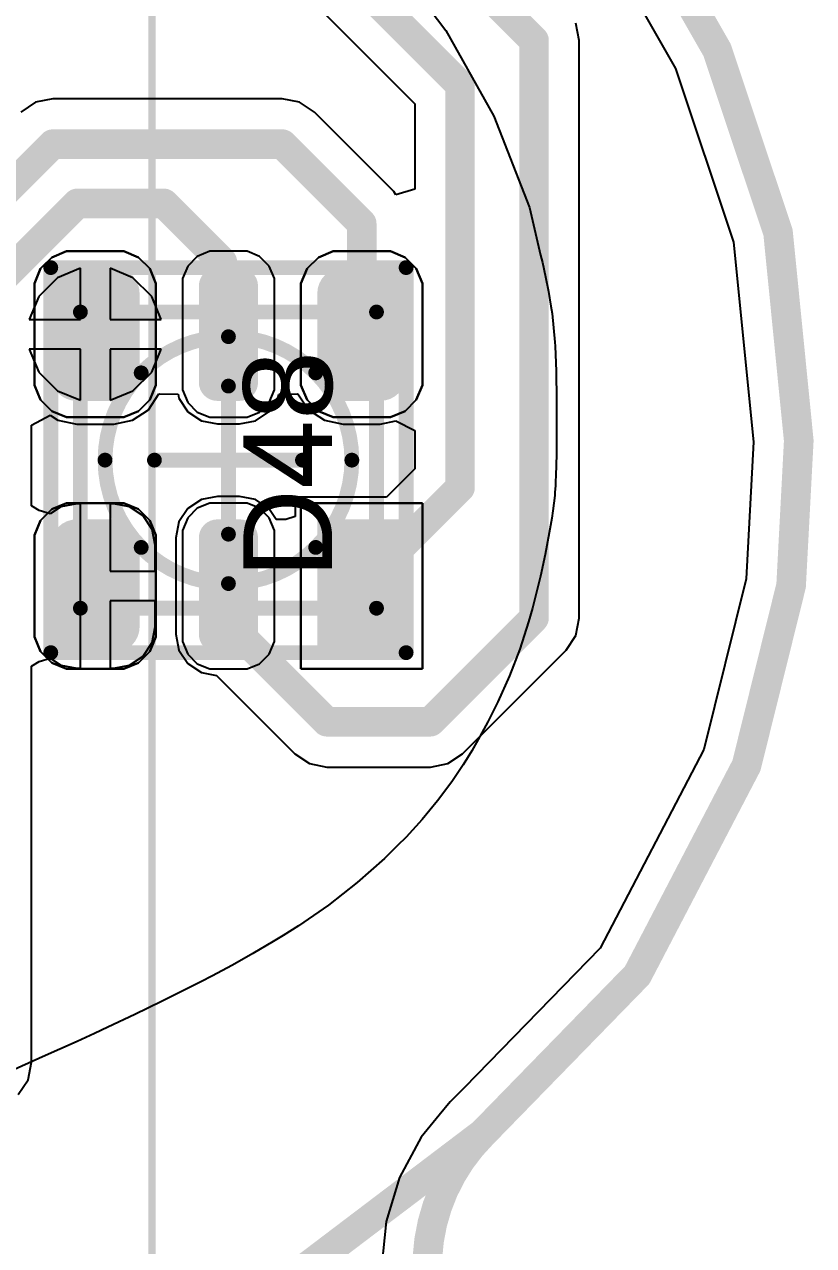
# Model space of a CAD drawing. Header units: inches. Extents: x -30 to 118, y 20 to 51.
# Drawn here: x 112.76 to 118.09, y 31.16 to 39.41 of the extents above; entities that cross this region are included whole.
import ezdxf

# ---------------------------------------------------------------- set-up
doc = ezdxf.new("R2010")
doc.units = ezdxf.units.IN
for name, color, linetype in [('Bottom Courtyard', 56, 'Continuous'), ('Bottom Layer', 5, 'Continuous'), ('Keep-Out Layer', 6, 'Continuous'), ('Mechanical 1', 6, 'Continuous'), ('Top Component Outline', 56, 'Continuous'), ('Top Courtyard', 56, 'Continuous'), ('Top Layer', 1, 'Continuous'), ('Top Overlay', 2, 'Continuous'), ('Top Paste', 8, 'Continuous'), ('Top Solder', 216, 'Continuous'), ('Via Holes', 16, 'Continuous')]:
    doc.layers.add(name, color=color, linetype=linetype)
doc.styles.add('Arial', font='', dxfattribs={"height": 0.2})
doc.styles.get('Arial').set_extended_font_data('Arial')

# ---------------------------------------------------------------- blocks, each defined once
blk = doc.blocks.new('APA_RGB_LED_2020_563')
at = {"layer": 'Top Layer'}
h = blk.add_hatch(color=1, dxfattribs=at)
edge = h.paths.add_edge_path()
edge.add_arc((-1.125, 1.025), 0.125, 90, 180)
edge.add_line((-1.25, 1.025), (-1.25, 0.775))
edge.add_arc((-1.125, 0.775), 0.125, 180, 270)
edge.add_line((-1.125, 0.65), (-0.575, 0.65))
edge.add_arc((-0.575, 0.775), 0.125, 270, 360)
edge.add_line((-0.45, 0.775), (-0.45, 1.025))
edge.add_arc((-0.575, 1.025), 0.125, 0, 90)
edge.add_line((-0.575, 1.15), (-1.125, 1.15))
h = blk.add_hatch(color=1, dxfattribs=at)
edge = h.paths.add_edge_path()
edge.add_arc((0.575, 1.025), 0.125, 90, 180)
edge.add_line((0.45, 1.025), (0.45, 0.775))
edge.add_arc((0.575, 0.775), 0.125, 180, 270)
edge.add_line((0.575, 0.65), (1.125, 0.65))
edge.add_arc((1.125, 0.775), 0.125, 270, 360)
edge.add_line((1.25, 0.775), (1.25, 1.025))
edge.add_arc((1.125, 1.025), 0.125, 0, 90)
edge.add_line((1.125, 1.15), (0.575, 1.15))
h = blk.add_hatch(color=1, dxfattribs=at)
edge = h.paths.add_edge_path()
edge.add_arc((-1.175, 0.075), 0.075, 90, 180)
edge.add_line((-1.25, 0.075), (-1.25, -0.075))
edge.add_arc((-1.175, -0.075), 0.075, 180, 270)
edge.add_line((-1.175, -0.15), (-0.525, -0.15))
edge.add_arc((-0.525, -0.075), 0.075, 270, 360)
edge.add_line((-0.45, -0.075), (-0.45, 0.075))
edge.add_arc((-0.525, 0.075), 0.075, 0, 90)
edge.add_line((-0.525, 0.15), (-1.175, 0.15))
h = blk.add_hatch(color=1, dxfattribs=at)
edge = h.paths.add_edge_path()
edge.add_arc((0.525, 0.075), 0.075, 90, 180)
edge.add_line((0.45, 0.075), (0.45, -0.075))
edge.add_arc((0.525, -0.075), 0.075, 180, 270)
edge.add_line((0.525, -0.15), (1.175, -0.15))
edge.add_arc((1.175, -0.075), 0.075, 270, 360)
edge.add_line((1.25, -0.075), (1.25, 0.075))
edge.add_arc((1.175, 0.075), 0.075, 0, 90)
edge.add_line((1.175, 0.15), (0.525, 0.15))
blk.add_hatch(color=1, dxfattribs=at).paths.add_polyline_path([(-1.25, -0.65), (-0.45, -0.65), (-0.45, -1.15), (-1.25, -1.15)])
h = blk.add_hatch(color=1, dxfattribs=at)
edge = h.paths.add_edge_path()
edge.add_arc((0.575, -0.775), 0.125, 90, 180)
edge.add_line((0.45, -0.775), (0.45, -1.025))
edge.add_arc((0.575, -1.025), 0.125, 180, 270)
edge.add_line((0.575, -1.15), (1.125, -1.15))
edge.add_arc((1.125, -1.025), 0.125, 270, 360)
edge.add_line((1.25, -1.025), (1.25, -0.775))
edge.add_arc((1.125, -0.775), 0.125, 0, 90)
edge.add_line((1.125, -0.65), (0.575, -0.65))
at = {"layer": 'Top Paste'}
h = blk.add_hatch(color=8, dxfattribs=at)
edge = h.paths.add_edge_path()
edge.add_arc((-1.125, 1.025), 0.125, 90, 180)
edge.add_line((-1.25, 1.025), (-1.25, 0.775))
edge.add_arc((-1.125, 0.775), 0.125, 180, 270)
edge.add_line((-1.125, 0.65), (-0.575, 0.65))
edge.add_arc((-0.575, 0.775), 0.125, 270, 360)
edge.add_line((-0.45, 0.775), (-0.45, 1.025))
edge.add_arc((-0.575, 1.025), 0.125, 0, 90)
edge.add_line((-0.575, 1.15), (-1.125, 1.15))
h = blk.add_hatch(color=8, dxfattribs=at)
edge = h.paths.add_edge_path()
edge.add_arc((0.575, 1.025), 0.125, 90, 180)
edge.add_line((0.45, 1.025), (0.45, 0.775))
edge.add_arc((0.575, 0.775), 0.125, 180, 270)
edge.add_line((0.575, 0.65), (1.125, 0.65))
edge.add_arc((1.125, 0.775), 0.125, 270, 360)
edge.add_line((1.25, 0.775), (1.25, 1.025))
edge.add_arc((1.125, 1.025), 0.125, 0, 90)
edge.add_line((1.125, 1.15), (0.575, 1.15))
h = blk.add_hatch(color=8, dxfattribs=at)
edge = h.paths.add_edge_path()
edge.add_arc((-1.175, 0.075), 0.075, 90, 180)
edge.add_line((-1.25, 0.075), (-1.25, -0.075))
edge.add_arc((-1.175, -0.075), 0.075, 180, 270)
edge.add_line((-1.175, -0.15), (-0.525, -0.15))
edge.add_arc((-0.525, -0.075), 0.075, 270, 360)
edge.add_line((-0.45, -0.075), (-0.45, 0.075))
edge.add_arc((-0.525, 0.075), 0.075, 0, 90)
edge.add_line((-0.525, 0.15), (-1.175, 0.15))
h = blk.add_hatch(color=8, dxfattribs=at)
edge = h.paths.add_edge_path()
edge.add_arc((0.525, 0.075), 0.075, 90, 180)
edge.add_line((0.45, 0.075), (0.45, -0.075))
edge.add_arc((0.525, -0.075), 0.075, 180, 270)
edge.add_line((0.525, -0.15), (1.175, -0.15))
edge.add_arc((1.175, -0.075), 0.075, 270, 360)
edge.add_line((1.25, -0.075), (1.25, 0.075))
edge.add_arc((1.175, 0.075), 0.075, 0, 90)
edge.add_line((1.175, 0.15), (0.525, 0.15))
blk.add_hatch(color=8, dxfattribs=at).paths.add_polyline_path([(-1.25, -0.65), (-0.45, -0.65), (-0.45, -1.15), (-1.25, -1.15)])
h = blk.add_hatch(color=8, dxfattribs=at)
edge = h.paths.add_edge_path()
edge.add_arc((0.575, -0.775), 0.125, 90, 180)
edge.add_line((0.45, -0.775), (0.45, -1.025))
edge.add_arc((0.575, -1.025), 0.125, 180, 270)
edge.add_line((0.575, -1.15), (1.125, -1.15))
edge.add_arc((1.125, -1.025), 0.125, 270, 360)
edge.add_line((1.25, -1.025), (1.25, -0.775))
edge.add_arc((1.125, -0.775), 0.125, 0, 90)
edge.add_line((1.125, -0.65), (0.575, -0.65))
at = {"layer": 'Top Solder'}
h = blk.add_hatch(color=216, dxfattribs=at)
edge = h.paths.add_edge_path()
edge.add_arc((-1.125, 1.025), 0.175, 90, 180)
edge.add_line((-1.3, 1.025), (-1.3, 0.775))
edge.add_arc((-1.125, 0.775), 0.175, 180, 270)
edge.add_line((-1.125, 0.6), (-0.575, 0.6))
edge.add_arc((-0.575, 0.775), 0.175, 270, 360)
edge.add_line((-0.4, 0.775), (-0.4, 1.025))
edge.add_arc((-0.575, 1.025), 0.175, 0, 90)
edge.add_line((-0.575, 1.2), (-1.125, 1.2))
h = blk.add_hatch(color=216, dxfattribs=at)
edge = h.paths.add_edge_path()
edge.add_arc((0.575, 1.025), 0.175, 90, 180)
edge.add_line((0.4, 1.025), (0.4, 0.775))
edge.add_arc((0.575, 0.775), 0.175, 180, 270)
edge.add_line((0.575, 0.6), (1.125, 0.6))
edge.add_arc((1.125, 0.775), 0.175, 270, 360)
edge.add_line((1.3, 0.775), (1.3, 1.025))
edge.add_arc((1.125, 1.025), 0.175, 0, 90)
edge.add_line((1.125, 1.2), (0.575, 1.2))
h = blk.add_hatch(color=216, dxfattribs=at)
edge = h.paths.add_edge_path()
edge.add_arc((-1.175, 0.075), 0.125, 90, 180)
edge.add_line((-1.3, 0.075), (-1.3, -0.075))
edge.add_arc((-1.175, -0.075), 0.125, 180, 270)
edge.add_line((-1.175, -0.2), (-0.525, -0.2))
edge.add_arc((-0.525, -0.075), 0.125, 270, 360)
edge.add_line((-0.4, -0.075), (-0.4, 0.075))
edge.add_arc((-0.525, 0.075), 0.125, 0, 90)
edge.add_line((-0.525, 0.2), (-1.175, 0.2))
h = blk.add_hatch(color=216, dxfattribs=at)
edge = h.paths.add_edge_path()
edge.add_arc((0.525, 0.075), 0.125, 90, 180)
edge.add_line((0.4, 0.075), (0.4, -0.075))
edge.add_arc((0.525, -0.075), 0.125, 180, 270)
edge.add_line((0.525, -0.2), (1.175, -0.2))
edge.add_arc((1.175, -0.075), 0.125, 270, 360)
edge.add_line((1.3, -0.075), (1.3, 0.075))
edge.add_arc((1.175, 0.075), 0.125, 0, 90)
edge.add_line((1.175, 0.2), (0.525, 0.2))
blk.add_hatch(color=216, dxfattribs=at).paths.add_polyline_path([(-1.3, -0.6), (-0.4, -0.6), (-0.4, -1.2), (-1.3, -1.2)])
h = blk.add_hatch(color=216, dxfattribs=at)
edge = h.paths.add_edge_path()
edge.add_arc((0.575, -0.775), 0.175, 90, 180)
edge.add_line((0.4, -0.775), (0.4, -1.025))
edge.add_arc((0.575, -1.025), 0.175, 180, 270)
edge.add_line((0.575, -1.2), (1.125, -1.2))
edge.add_arc((1.125, -1.025), 0.175, 270, 360)
edge.add_line((1.3, -1.025), (1.3, -0.775))
edge.add_arc((1.125, -0.775), 0.175, 0, 90)
edge.add_line((1.125, -0.6), (0.575, -0.6))
at = {"layer": 'Top Component Outline'}
for points in [[(-1, 1, 0.1, 0.1, 0), (-1, -1, 0.1, 0.1, 0)], [(-1, 1, 0.1, 0.1, 0), (1, 1, 0.1, 0.1, 0)], [(1, 1, 0.1, 0.1, 0), (1, -1, 0.1, 0.1, 0)], [(-1, -1, 0.1, 0.1, 0), (1, -1, 0.1, 0.1, 0)]]:
    blk.add_lwpolyline(points, format="xyseb", dxfattribs=at)
for points in [[(-1.025, 1, 0.05, 0.05, 1), (-0.975, 1, 0.05, 0.05, 1)], [(-1.025, 1, 0.05, 0.05, 1), (-0.975, 1, 0.05, 0.05, 1)], [(0.975, 1, 0.05, 0.05, 1), (1.025, 1, 0.05, 0.05, 1)], [(0.975, 1, 0.05, 0.05, 1), (1.025, 1, 0.05, 0.05, 1)], [(-1.025, -1, 0.05, 0.05, 1), (-0.975, -1, 0.05, 0.05, 1)], [(-1.025, -1, 0.05, 0.05, 1), (-0.975, -1, 0.05, 0.05, 1)], [(0.975, -1, 0.05, 0.05, 1), (1.025, -1, 0.05, 0.05, 1)], [(0.975, -1, 0.05, 0.05, 1), (1.025, -1, 0.05, 0.05, 1)]]:
    blk.add_lwpolyline(points, format="xyseb", close=True, dxfattribs=at)
at = {"layer": 'Top Courtyard'}
for points in [[(-1.3, 1.2, 0.1, 0.1, 0), (1.3, 1.2, 0.1, 0.1, 0)], [(-1.3, 1.2, 0.1, 0.1, 0), (-1.3, -1.2, 0.1, 0.1, 0)], [(1.3, 1.2, 0.1, 0.1, 0), (1.3, -1.2, 0.1, 0.1, 0)], [(0, 0.5, 0.1, 0.1, 0), (0, -0.5, 0.1, 0.1, 0)], [(-0.5, 0, 0.1, 0.1, 0), (0.5, 0, 0.1, 0.1, 0)], [(-1.3, -1.2, 0.1, 0.1, 0), (1.3, -1.2, 0.1, 0.1, 0)]]:
    blk.add_lwpolyline(points, format="xyseb", dxfattribs=at)
for points in [[(-1.325, 1.2, 0.05, 0.05, 1), (-1.275, 1.2, 0.05, 0.05, 1)], [(-1.325, 1.2, 0.05, 0.05, 1), (-1.275, 1.2, 0.05, 0.05, 1)], [(1.275, 1.2, 0.05, 0.05, 1), (1.325, 1.2, 0.05, 0.05, 1)], [(1.275, 1.2, 0.05, 0.05, 1), (1.325, 1.2, 0.05, 0.05, 1)], [(-0.025, 0.5, 0.05, 0.05, 1), (0.025, 0.5, 0.05, 0.05, 1)], [(-0.525, 0, 0.05, 0.05, 1), (-0.475, 0, 0.05, 0.05, 1)], [(0.475, 0, 0.05, 0.05, 1), (0.525, 0, 0.05, 0.05, 1)], [(-0.025, -0.5, 0.05, 0.05, 1), (0.025, -0.5, 0.05, 0.05, 1)], [(-1.325, -1.2, 0.05, 0.05, 1), (-1.275, -1.2, 0.05, 0.05, 1)], [(-1.325, -1.2, 0.05, 0.05, 1), (-1.275, -1.2, 0.05, 0.05, 1)], [(1.275, -1.2, 0.05, 0.05, 1), (1.325, -1.2, 0.05, 0.05, 1)], [(1.275, -1.2, 0.05, 0.05, 1), (1.325, -1.2, 0.05, 0.05, 1)]]:
    blk.add_lwpolyline(points, format="xyseb", close=True, dxfattribs=at)
at = {"layer": 'Top Overlay'}
for p, q in [((-1.3689, 1.1929), (-1.2929, 1.2689)), ((-1.2929, 1.2689), (-1.1937, 1.31)), ((-1.1937, 1.31), (-1.14, 1.31)), ((-1.14, 1.31), (-1.14, 1.31)), ((-1.14, 1.31), (-0.56, 1.31)), ((-0.56, 1.31), (-0.5063, 1.31)), ((-0.5063, 1.31), (-0.4071, 1.2689)), ((-0.4071, 1.2689), (-0.3311, 1.1929)), ((0.3311, 1.1929), (0.4071, 1.2689)), ((0.4071, 1.2689), (0.5063, 1.31)), ((0.5063, 1.31), (0.56, 1.31)), ((0.56, 1.31), (0.56, 1.31)), ((0.56, 1.31), (1.14, 1.31)), ((1.14, 1.31), (1.1937, 1.31)), ((1.1937, 1.31), (1.2929, 1.2689)), ((1.2929, 1.2689), (1.3689, 1.1929)), ((-1.41, 1.0937), (-1.3689, 1.1929)), ((-0.3311, 1.1929), (-0.29, 1.0937)), ((0.29, 1.0937), (0.3311, 1.1929)), ((1.3689, 1.1929), (1.41, 1.0937)), ((-1.41, 1.04), (-1.41, 1.0937)), ((-0.29, 1.0937), (-0.29, 1.04)), ((0.29, 1.04), (0.29, 1.0937)), ((1.41, 1.0937), (1.41, 1.04)), ((-1.41, 0.76), (-1.41, 1.04)), ((-0.29, 1.04), (-0.29, 1.04)), ((-0.29, 1.04), (-0.29, 0.76)), ((0.29, 0.76), (0.29, 1.04)), ((1.41, 1.04), (1.41, 1.04)), ((1.41, 1.04), (1.41, 0.76)), ((-1.41, 0.76), (-1.41, 0.76)), ((-1.41, 0.7063), (-1.41, 0.76)), ((-0.29, 0.76), (-0.29, 0.7063)), ((0.29, 0.76), (0.29, 0.76)), ((0.29, 0.7063), (0.29, 0.76)), ((1.41, 0.76), (1.41, 0.7063)), ((-1.3689, 0.6071), (-1.41, 0.7063)), ((-0.29, 0.7063), (-0.3311, 0.6071)), ((0.3311, 0.6071), (0.29, 0.7063)), ((1.41, 0.7063), (1.3689, 0.6071)), ((-1.2929, 0.5311), (-1.3689, 0.6071)), ((-0.3311, 0.6071), (-0.4071, 0.5311)), ((0.4071, 0.5311), (0.3311, 0.6071)), ((1.3689, 0.6071), (1.2929, 0.5311)), ((-1.1937, 0.49), (-1.2929, 0.5311)), ((-0.4071, 0.5311), (-0.5063, 0.49)), ((0.5063, 0.49), (0.4071, 0.5311)), ((1.2929, 0.5311), (1.1937, 0.49)), ((-1.14, 0.49), (-1.1937, 0.49)), ((-0.56, 0.49), (-1.14, 0.49)), ((-0.5063, 0.49), (-0.56, 0.49)), ((-0.56, 0.49), (-0.56, 0.49)), ((0.56, 0.49), (0.5063, 0.49)), ((1.14, 0.49), (0.56, 0.49)), ((1.1937, 0.49), (1.14, 0.49)), ((1.14, 0.49), (1.14, 0.49)), ((-1.3103, 0.275), (-1.375, 0.2103)), ((-1.2258, 0.31), (-1.3103, 0.275)), ((-1.18, 0.31), (-1.2258, 0.31)), ((-0.52, 0.31), (-1.18, 0.31)), ((-0.4743, 0.31), (-0.52, 0.31)), ((-0.52, 0.31), (-0.52, 0.31)), ((-0.3897, 0.275), (-0.4743, 0.31)), ((-0.325, 0.2103), (-0.3897, 0.275)), ((0.3897, 0.275), (0.325, 0.2103)), ((0.4742, 0.31), (0.3897, 0.275)), ((0.52, 0.31), (0.4742, 0.31)), ((1.18, 0.31), (0.52, 0.31)), ((1.2258, 0.31), (1.18, 0.31)), ((1.18, 0.31), (1.18, 0.31)), ((1.3103, 0.275), (1.2258, 0.31)), ((1.375, 0.2103), (1.3103, 0.275)), ((-1.375, 0.2103), (-1.41, 0.1258)), ((-0.29, 0.1258), (-0.325, 0.2103)), ((0.325, 0.2103), (0.29, 0.1258)), ((1.41, 0.1258), (1.375, 0.2103)), ((-1.41, 0.1258), (-1.41, 0.08)), ((-0.29, 0.08), (-0.29, 0.1258)), ((0.29, 0.1258), (0.29, 0.08)), ((1.41, 0.08), (1.41, 0.1258)), ((-1.41, 0.08), (-1.41, -0.08)), ((-1.41, 0.08), (-1.41, 0.08)), ((-0.29, -0.08), (-0.29, 0.08)), ((0.29, 0.08), (0.29, -0.08)), ((0.29, 0.08), (0.29, 0.08)), ((1.41, -0.08), (1.41, 0.08)), ((-1.41, -0.08), (-1.41, -0.1257)), ((-0.29, -0.1257), (-0.29, -0.08)), ((-0.29, -0.08), (-0.29, -0.08)), ((0.29, -0.08), (0.29, -0.1257)), ((1.41, -0.1257), (1.41, -0.08)), ((1.41, -0.08), (1.41, -0.08)), ((-1.41, -0.1257), (-1.375, -0.2103)), ((-0.325, -0.2103), (-0.29, -0.1257)), ((0.29, -0.1257), (0.325, -0.2103)), ((1.375, -0.2103), (1.41, -0.1257)), ((-1.375, -0.2103), (-1.3103, -0.275)), ((-0.3897, -0.275), (-0.325, -0.2103)), ((0.325, -0.2103), (0.3897, -0.275)), ((1.3103, -0.275), (1.375, -0.2103)), ((-1.3103, -0.275), (-1.2258, -0.31)), ((-1.2258, -0.31), (-1.18, -0.31)), ((-1.18, -0.31), (-1.18, -0.31)), ((-1.18, -0.31), (-0.52, -0.31)), ((-0.52, -0.31), (-0.4743, -0.31)), ((-0.4743, -0.31), (-0.3897, -0.275)), ((0.3897, -0.275), (0.4742, -0.31)), ((0.4742, -0.31), (0.52, -0.31)), ((0.52, -0.31), (0.52, -0.31)), ((0.52, -0.31), (1.18, -0.31)), ((1.18, -0.31), (1.2258, -0.31)), ((1.2258, -0.31), (1.3103, -0.275)), ((-1.41, -1.31), (-1.41, -0.49)), ((-1.41, -0.49), (-0.29, -0.49)), ((-0.29, -0.49), (-0.29, -1.31)), ((0.4071, -0.5311), (0.5063, -0.49)), ((0.5063, -0.49), (0.56, -0.49)), ((0.56, -0.49), (0.56, -0.49)), ((0.56, -0.49), (1.14, -0.49)), ((1.14, -0.49), (1.1937, -0.49)), ((1.1937, -0.49), (1.2929, -0.5311)), ((0.3311, -0.6071), (0.4071, -0.5311)), ((1.2929, -0.5311), (1.3689, -0.6071)), ((0.29, -0.7063), (0.3311, -0.6071)), ((1.3689, -0.6071), (1.41, -0.7063)), ((0.29, -0.76), (0.29, -0.7063)), ((1.41, -0.7063), (1.41, -0.76)), ((0.29, -1.04), (0.29, -0.76)), ((1.41, -0.76), (1.41, -0.76)), ((1.41, -0.76), (1.41, -1.04)), ((0.29, -1.04), (0.29, -1.04)), ((0.29, -1.0937), (0.29, -1.04)), ((1.41, -1.04), (1.41, -1.0937)), ((0.3311, -1.1929), (0.29, -1.0937)), ((1.41, -1.0937), (1.3689, -1.1929)), ((0.4071, -1.2689), (0.3311, -1.1929)), ((1.3689, -1.1929), (1.2929, -1.2689)), ((-0.29, -1.31), (-1.41, -1.31)), ((0.5063, -1.31), (0.4071, -1.2689)), ((0.56, -1.31), (0.5063, -1.31)), ((1.14, -1.31), (0.56, -1.31)), ((1.1937, -1.31), (1.14, -1.31)), ((1.14, -1.31), (1.14, -1.31)), ((1.2929, -1.2689), (1.1937, -1.31))]:
    blk.add_line(p, q, dxfattribs=at)
at = {"layer": 'Top Courtyard', "style": 'Arial'}
blk.add_text('D48', height=0.6, dxfattribs=at).set_placement((-0.8, -0.7))
blk = doc.blocks.new('GCT_MEM2085_00_115_00_A_REV0_2_B_600')
at = {"layer": 'Bottom Courtyard'}
blk.add_lwpolyline([(6.2, 11.62, 0.05, 0.05, 0), (-6.2, 11.62, 0.05, 0.05, 0)], format="xyseb", dxfattribs=at)

msp = doc.modelspace()

# ---------------------------------------------------------------- hatches: boundary and pattern name
at = {"layer": 'Bottom Layer'}
h = msp.add_hatch(color=5, dxfattribs=at)
edge = h.paths.add_edge_path()
edge.add_arc((113.2362, 37.3164), 0.3, 0, 360)
at = {"layer": 'Top Layer'}
h = msp.add_hatch(color=1, dxfattribs=at)
edge = h.paths.add_edge_path()
edge.add_arc((113.2362, 37.3164), 0.3, 0, 360)
at = {"layer": 'Via Holes'}
h = msp.add_hatch(color=7, dxfattribs=at)
edge = h.paths.add_edge_path()
edge.add_arc((113.2362, 37.3164), 0.15, 0, 360)

# ---------------------------------------------------------------- linework, layer by layer
at = {"layer": 'Bottom Layer'}
for p, q in [((116.5403, 40.1872), (117.1559, 39.1104)), ((117.1559, 39.1104), (117.5473, 37.9388)), ((117.5473, 37.9388), (117.6816, 36.5903)), ((112.9813, 37.6979), (112.8547, 37.5713)), ((113.1362, 37.762), (112.9813, 37.6979)), ((113.1362, 37.4164), (113.1362, 37.762)), ((113.4911, 37.6979), (113.3362, 37.762)), ((113.3362, 37.762), (113.3362, 37.4164)), ((113.6177, 37.5713), (113.4911, 37.6979)), ((112.8547, 37.5713), (112.7906, 37.4164)), ((113.6819, 37.4164), (113.6177, 37.5713)), ((112.7906, 37.4164), (113.1362, 37.4164)), ((113.3362, 37.4164), (113.6819, 37.4164)), ((113.1362, 37.2164), (112.7906, 37.2164)), ((112.7906, 37.2164), (112.8547, 37.0615)), ((113.1362, 36.8707), (113.1362, 37.2164)), ((113.6819, 37.2164), (113.3362, 37.2164)), ((113.3362, 37.2164), (113.3362, 36.8707)), ((113.6177, 37.0615), (113.6819, 37.2164)), ((112.8547, 37.0615), (112.9813, 36.9349)), ((113.4911, 36.9349), (113.6177, 37.0615)), ((112.9813, 36.9349), (113.1362, 36.8707)), ((113.3362, 36.8707), (113.4911, 36.9349)), ((117.6816, 36.5903), (117.6326, 35.6644)), ((117.6326, 35.6644), (117.3468, 34.5132)), ((117.3468, 34.5132), (116.6465, 33.1706)), ((116.6465, 33.1706), (115.7278, 32.2283)), ((115.7278, 32.2283), (115.6387, 32.1384)), ((115.6336, 32.1342), (115.5597, 32.0442)), ((115.6387, 32.1384), (115.6336, 32.1342)), ((115.5597, 32.0442), (115.4371, 31.8948)), ((115.4371, 31.8948), (115.2911, 31.6217)), ((115.2911, 31.6217), (115.2012, 31.3253)), ((115.2012, 31.3253), (115.1708, 31.0171))]:
    msp.add_line(p, q, dxfattribs=at)
at = {"layer": 'Keep-Out Layer'}
for points in [[(116.7913, 40.3643, 0.2, 0.2, 0), (117.4364, 39.2359, 0.2, 0.2, 0)], [(117.4364, 39.2359, 0.2, 0.2, 0), (117.8483, 38.0032, 0.2, 0.2, 0)], [(117.8483, 38.0032, 0.2, 0.2, 0), (117.9882, 36.5974, 0.2, 0.2, 0)], [(117.9365, 35.6191, 0.2, 0.2, 0), (117.9882, 36.5974, 0.2, 0.2, 0)], [(117.6349, 34.4041, 0.2, 0.2, 0), (117.9365, 35.6191, 0.2, 0.2, 0)], [(116.8969, 32.9893, 0.2, 0.2, 0), (117.6349, 34.4041, 0.2, 0.2, 0)], [(115.8548, 31.9204, 0.2, 0.2, 0), (116.8969, 32.9893, 0.2, 0.2, 0)], [(115.8473, 30.1212, 0.2, 0.2, -0.414214), (115.8548, 31.9204, 0.2, 0.2, 0)]]:
    msp.add_lwpolyline(points, format="xyseb", dxfattribs=at)
for points in [[(117.3864, 39.2359, 0.1, 0.1, 1), (117.4864, 39.2359, 0.1, 0.1, 1)], [(117.3864, 39.2359, 0.1, 0.1, 1), (117.4864, 39.2359, 0.1, 0.1, 1)], [(117.7983, 38.0032, 0.1, 0.1, 1), (117.8983, 38.0032, 0.1, 0.1, 1)], [(117.7983, 38.0032, 0.1, 0.1, 1), (117.8983, 38.0032, 0.1, 0.1, 1)], [(117.9382, 36.5974, 0.1, 0.1, 1), (118.0382, 36.5974, 0.1, 0.1, 1)], [(117.9382, 36.5974, 0.1, 0.1, 1), (118.0382, 36.5974, 0.1, 0.1, 1)], [(117.8865, 35.6191, 0.1, 0.1, 1), (117.9865, 35.6191, 0.1, 0.1, 1)], [(117.8865, 35.6191, 0.1, 0.1, 1), (117.9865, 35.6191, 0.1, 0.1, 1)], [(117.5849, 34.4041, 0.1, 0.1, 1), (117.6849, 34.4041, 0.1, 0.1, 1)], [(117.5849, 34.4041, 0.1, 0.1, 1), (117.6849, 34.4041, 0.1, 0.1, 1)], [(116.8469, 32.9893, 0.1, 0.1, 1), (116.9469, 32.9893, 0.1, 0.1, 1)], [(116.8469, 32.9893, 0.1, 0.1, 1), (116.9469, 32.9893, 0.1, 0.1, 1)], [(115.8048, 31.9204, 0.1, 0.1, 1), (115.9048, 31.9204, 0.1, 0.1, 1)], [(115.8048, 31.9204, 0.1, 0.1, 1), (115.9048, 31.9204, 0.1, 0.1, 1)]]:
    msp.add_lwpolyline(points, format="xyseb", close=True, dxfattribs=at)
at = {"layer": 'Mechanical 1'}
for points in [[(116.7913, 40.3643, 0.2, 0.2, 0), (117.4364, 39.2359, 0.2, 0.2, 0)], [(117.4364, 39.2359, 0.2, 0.2, 0), (117.8483, 38.0032, 0.2, 0.2, 0)], [(117.8483, 38.0032, 0.2, 0.2, 0), (117.9882, 36.5974, 0.2, 0.2, 0)], [(113.5468, 37.0557, 0.1, 0.1, -0.198911), (114.1362, 37.2999, 0.1, 0.1, 0)], [(114.1362, 37.2999, 0.1, 0.1, -0.198911), (114.7256, 37.0557, 0.1, 0.1, 0)], [(113.3027, 36.4664, 0.1, 0.1, -0.198911), (113.5468, 37.0557, 0.1, 0.1, 0)], [(114.7256, 37.0557, 0.1, 0.1, -0.198911), (114.9697, 36.4664, 0.1, 0.1, 0)], [(117.9365, 35.6191, 0.2, 0.2, 0), (117.9882, 36.5974, 0.2, 0.2, 0)], [(113.5468, 35.877, 0.1, 0.1, -0.198911), (113.3027, 36.4664, 0.1, 0.1, 0)], [(114.9697, 36.4664, 0.1, 0.1, -0.198911), (114.7256, 35.877, 0.1, 0.1, 0)], [(114.1362, 35.6329, 0.1, 0.1, -0.198911), (113.5468, 35.877, 0.1, 0.1, 0)], [(114.7256, 35.877, 0.1, 0.1, -0.198911), (114.1362, 35.6329, 0.1, 0.1, 0)], [(117.6349, 34.4041, 0.2, 0.2, 0), (117.9365, 35.6191, 0.2, 0.2, 0)], [(116.8969, 32.9893, 0.2, 0.2, 0), (117.6349, 34.4041, 0.2, 0.2, 0)], [(115.8548, 31.9204, 0.2, 0.2, 0), (116.8969, 32.9893, 0.2, 0.2, 0)], [(114.5129, 30.9032, 0.2, 0.2, 0), (115.8548, 31.9204, 0.2, 0.2, 0)]]:
    msp.add_lwpolyline(points, format="xyseb", dxfattribs=at)
for points in [[(117.3864, 39.2359, 0.1, 0.1, 1), (117.4864, 39.2359, 0.1, 0.1, 1)], [(117.3864, 39.2359, 0.1, 0.1, 1), (117.4864, 39.2359, 0.1, 0.1, 1)], [(117.7983, 38.0032, 0.1, 0.1, 1), (117.8983, 38.0032, 0.1, 0.1, 1)], [(117.7983, 38.0032, 0.1, 0.1, 1), (117.8983, 38.0032, 0.1, 0.1, 1)], [(114.1112, 37.2999, 0.05, 0.05, 1), (114.1612, 37.2999, 0.05, 0.05, 1)], [(114.1112, 37.2999, 0.05, 0.05, 1), (114.1612, 37.2999, 0.05, 0.05, 1)], [(113.5218, 37.0557, 0.05, 0.05, 1), (113.5718, 37.0557, 0.05, 0.05, 1)], [(113.5218, 37.0557, 0.05, 0.05, 1), (113.5718, 37.0557, 0.05, 0.05, 1)], [(114.7006, 37.0557, 0.05, 0.05, 1), (114.7506, 37.0557, 0.05, 0.05, 1)], [(114.7006, 37.0557, 0.05, 0.05, 1), (114.7506, 37.0557, 0.05, 0.05, 1)], [(117.9382, 36.5974, 0.1, 0.1, 1), (118.0382, 36.5974, 0.1, 0.1, 1)], [(117.9382, 36.5974, 0.1, 0.1, 1), (118.0382, 36.5974, 0.1, 0.1, 1)], [(113.2777, 36.4664, 0.05, 0.05, 1), (113.3277, 36.4664, 0.05, 0.05, 1)], [(113.2777, 36.4664, 0.05, 0.05, 1), (113.3277, 36.4664, 0.05, 0.05, 1)], [(114.9447, 36.4664, 0.05, 0.05, 1), (114.9947, 36.4664, 0.05, 0.05, 1)], [(114.9447, 36.4664, 0.05, 0.05, 1), (114.9947, 36.4664, 0.05, 0.05, 1)], [(113.5218, 35.877, 0.05, 0.05, 1), (113.5718, 35.877, 0.05, 0.05, 1)], [(113.5218, 35.877, 0.05, 0.05, 1), (113.5718, 35.877, 0.05, 0.05, 1)], [(114.7006, 35.877, 0.05, 0.05, 1), (114.7506, 35.877, 0.05, 0.05, 1)], [(114.7006, 35.877, 0.05, 0.05, 1), (114.7506, 35.877, 0.05, 0.05, 1)], [(117.8865, 35.6191, 0.1, 0.1, 1), (117.9865, 35.6191, 0.1, 0.1, 1)], [(117.8865, 35.6191, 0.1, 0.1, 1), (117.9865, 35.6191, 0.1, 0.1, 1)], [(114.1112, 35.6329, 0.05, 0.05, 1), (114.1612, 35.6329, 0.05, 0.05, 1)], [(114.1112, 35.6329, 0.05, 0.05, 1), (114.1612, 35.6329, 0.05, 0.05, 1)], [(117.5849, 34.4041, 0.1, 0.1, 1), (117.6849, 34.4041, 0.1, 0.1, 1)], [(117.5849, 34.4041, 0.1, 0.1, 1), (117.6849, 34.4041, 0.1, 0.1, 1)], [(116.8469, 32.9893, 0.1, 0.1, 1), (116.9469, 32.9893, 0.1, 0.1, 1)], [(116.8469, 32.9893, 0.1, 0.1, 1), (116.9469, 32.9893, 0.1, 0.1, 1)], [(115.8048, 31.9204, 0.1, 0.1, 1), (115.9048, 31.9204, 0.1, 0.1, 1)], [(115.8048, 31.9204, 0.1, 0.1, 1), (115.9048, 31.9204, 0.1, 0.1, 1)]]:
    msp.add_lwpolyline(points, format="xyseb", close=True, dxfattribs=at)
at = {"layer": 'Top Layer'}
for p, q in [((114.1063, 40.1611), (115.3941, 38.8733)), ((116.5403, 40.1872), (117.1559, 39.1104)), ((116.5059, 39.3), (116.4826, 39.4171)), ((116.5059, 35.4), (116.5059, 39.3)), ((117.1559, 39.1104), (117.5473, 37.9388)), ((112.8329, 38.8826), (112.7337, 38.8163)), ((112.95, 38.9059), (112.8329, 38.8826)), ((114.5, 38.9059), (112.95, 38.9059)), ((114.6171, 38.8826), (114.5, 38.9059)), ((114.5, 38.9059), (114.5, 38.9059)), ((114.7163, 38.8163), (114.6171, 38.8826)), ((115.3941, 38.8733), (115.3941, 38.2967)), ((115.2525, 38.2801), (114.7163, 38.8163)), ((115.2671, 38.2582), (115.2525, 38.2801)), ((115.2525, 38.2801), (115.2525, 38.2801)), ((115.3941, 38.2967), (115.2671, 38.2582)), ((117.5473, 37.9388), (117.6816, 36.5903)), ((113.5955, 36.8071), (113.6668, 36.9137)), ((113.6668, 36.9137), (113.671, 36.9145)), ((113.671, 36.9145), (113.7965, 36.9127)), ((113.7965, 36.9127), (113.8022, 36.8841)), ((113.8022, 36.8841), (113.8629, 36.7931)), ((114.4095, 36.7931), (114.4703, 36.8841)), ((114.4703, 36.8841), (114.476, 36.9127)), ((114.476, 36.9127), (114.6015, 36.9145)), ((114.6015, 36.9145), (114.6056, 36.9137)), ((114.6056, 36.9137), (114.6769, 36.8071)), ((113.488, 36.7352), (113.5955, 36.8071)), ((113.8629, 36.7931), (113.9539, 36.7323)), ((114.3185, 36.7323), (114.4095, 36.7931)), ((114.6769, 36.8071), (114.7844, 36.7352)), ((112.8059, 36.7022), (112.9329, 36.7697)), ((112.8059, 36.158), (112.8059, 36.7022)), ((112.9329, 36.7697), (112.9844, 36.7352)), ((112.9844, 36.7352), (113.1112, 36.71)), ((113.1112, 36.71), (113.3612, 36.71)), ((113.3612, 36.71), (113.488, 36.7352)), ((113.9539, 36.7323), (114.0612, 36.711)), ((114.0612, 36.711), (114.2112, 36.711)), ((114.2112, 36.711), (114.3185, 36.7323)), ((114.7844, 36.7352), (114.9112, 36.71)), ((114.9112, 36.71), (115.1612, 36.71)), ((115.1612, 36.71), (115.2671, 36.7311)), ((115.2671, 36.7311), (115.3941, 36.6672)), ((115.3941, 36.6672), (115.3941, 36.4069)), ((117.6816, 36.5903), (117.6326, 35.6644)), ((115.3941, 36.4069), (115.2036, 36.2164)), ((113.9539, 36.2004), (113.8629, 36.1396)), ((114.0612, 36.2218), (113.9539, 36.2004)), ((114.2112, 36.2218), (114.0612, 36.2218)), ((114.3185, 36.2004), (114.2112, 36.2218)), ((114.4095, 36.1396), (114.3185, 36.2004)), ((115.2036, 36.2164), (114.5862, 36.2164)), ((114.5862, 36.2164), (114.5862, 36.0863)), ((112.8568, 36.1255), (112.8059, 36.158)), ((112.9329, 36.103), (112.8568, 36.1255)), ((113.0039, 36.1504), (112.9329, 36.103)), ((113.1112, 36.1718), (113.0039, 36.1504)), ((113.1362, 36.1718), (113.1112, 36.1718)), ((113.1362, 35.6164), (113.1362, 36.1718)), ((113.3612, 36.1718), (113.3362, 36.1718)), ((113.3362, 36.1718), (113.3362, 35.7164)), ((113.4685, 36.1504), (113.3612, 36.1718)), ((113.5595, 36.0896), (113.4685, 36.1504)), ((113.8629, 36.1396), (113.8022, 36.0487)), ((114.4592, 36.0652), (114.4095, 36.1396)), ((113.6203, 35.9987), (113.5595, 36.0896)), ((113.8022, 36.0487), (113.7808, 35.9414)), ((114.5242, 36.0662), (114.4592, 36.0652)), ((114.5862, 36.0863), (114.5242, 36.0662)), ((113.6416, 35.8914), (113.6203, 35.9987)), ((113.6416, 35.7164), (113.6416, 35.8914)), ((113.7808, 35.9414), (113.7808, 35.2914)), ((113.3362, 35.7164), (113.6416, 35.7164)), ((117.6326, 35.6644), (117.3468, 34.5132)), ((113.1362, 35.061), (113.1362, 35.6164)), ((113.6416, 35.5164), (113.3362, 35.5164)), ((113.3362, 35.5164), (113.3362, 35.061)), ((113.6416, 35.3414), (113.6416, 35.5164)), ((116.4826, 35.2829), (116.5059, 35.4)), ((116.5059, 35.4), (116.5059, 35.4)), ((113.6203, 35.2341), (113.6416, 35.3414)), ((113.5595, 35.1431), (113.6203, 35.2341)), ((113.7808, 35.2914), (113.8022, 35.1841)), ((116.4163, 35.1837), (116.4826, 35.2829)), ((112.8568, 35.1072), (112.9329, 35.1298)), ((112.9329, 35.1298), (113.0039, 35.0823)), ((113.4685, 35.0823), (113.5595, 35.1431)), ((113.8022, 35.1841), (113.8629, 35.0931)), ((115.7163, 34.4837), (116.4163, 35.1837)), ((116.4163, 35.1837), (116.4163, 35.1837)), ((112.8059, 35.0748), (112.8568, 35.1072)), ((112.8059, 32.4), (112.8059, 35.0748)), ((113.0039, 35.0823), (113.1112, 35.061)), ((113.1112, 35.061), (113.1362, 35.061)), ((113.3362, 35.061), (113.3612, 35.061)), ((113.3612, 35.061), (113.4685, 35.0823)), ((113.8629, 35.0931), (113.9539, 35.0323)), ((113.9539, 35.0323), (114.0553, 35.0122)), ((114.0553, 35.0122), (114.5837, 34.4837)), ((114.5837, 34.4837), (114.6829, 34.4174)), ((115.6171, 34.4174), (115.7163, 34.4837)), ((117.3468, 34.5132), (116.6465, 33.1706)), ((114.6829, 34.4174), (114.8, 34.3941)), ((114.8, 34.3941), (114.8, 34.3941)), ((114.8, 34.3941), (115.5, 34.3941)), ((115.5, 34.3941), (115.6171, 34.4174)), ((115.5, 34.3941), (115.5, 34.3941)), ((116.6465, 33.1706), (115.7278, 32.2283)), ((112.7826, 32.2829), (112.8059, 32.4)), ((112.8059, 32.4), (112.8059, 32.4)), ((112.7163, 32.1837), (112.7826, 32.2829)), ((115.7278, 32.2283), (115.6387, 32.1384)), ((115.6336, 32.1342), (115.5597, 32.0442)), ((115.6387, 32.1384), (115.6336, 32.1342)), ((115.5597, 32.0442), (115.4371, 31.8948)), ((115.4371, 31.8948), (115.2911, 31.6217)), ((115.2911, 31.6217), (115.2012, 31.3253)), ((115.2012, 31.3253), (115.1708, 31.0171))]:
    msp.add_line(p, q, dxfattribs=at)
for points in [[(113.9, 41.6, 0.2, 0.2, 0), (116.2, 39.3, 0.2, 0.2, 0)], [(114.233, 40.467, 0.2, 0.2, 0), (115.7, 39, 0.2, 0.2, 0)], [(116.2, 35.4, 0.2, 0.2, 0), (116.2, 39.3, 0.2, 0.2, 0)], [(115.7, 36.2802, 0.2, 0.2, 0), (115.7, 39, 0.2, 0.2, 0)], [(112, 37.65, 0.2, 0.2, 0), (112.95, 38.6, 0.2, 0.2, 0)], [(112.95, 38.6, 0.2, 0.2, 0), (114.5, 38.6, 0.2, 0.2, 0)], [(114.5, 38.6, 0.2, 0.2, 0), (115.0362, 38.0638, 0.2, 0.2, 0)], [(112.5, 37.5843, 0.2, 0.2, 0), (113.1157, 38.2, 0.2, 0.2, 0)], [(113.1157, 38.2, 0.2, 0.2, 0), (113.7, 38.2, 0.2, 0.2, 0)], [(113.7, 38.2, 0.2, 0.2, 0), (114.0948, 37.8052, 0.2, 0.2, 0)], [(115.0362, 37.3164, 0.2, 0.2, 0), (115.0362, 38.0638, 0.2, 0.2, 0)], [(114.0948, 37.3578, 0.2, 0.2, 0), (114.0948, 37.8052, 0.2, 0.2, 0)], [(114.0948, 37.3578, 0.2, 0.2, 0), (114.1362, 37.3164, 0.2, 0.2, 0)], [(115.3208, 35.9009, 0.2, 0.2, 0), (115.7, 36.2802, 0.2, 0.2, 0)], [(115.0362, 35.7528, 0.2, 0.2, 0), (115.1843, 35.9009, 0.2, 0.2, 0)], [(115.1843, 35.9009, 0.2, 0.2, 0), (115.3208, 35.9009, 0.2, 0.2, 0)], [(115.0362, 35.6164, 0.2, 0.2, 0), (115.0362, 35.7528, 0.2, 0.2, 0)], [(114.1362, 35.6164, 0.2, 0.2, 0), (114.1862, 35.5664, 0.2, 0.2, 0)], [(114.1862, 35.3138, 0.2, 0.2, 0), (114.1862, 35.5664, 0.2, 0.2, 0)], [(115.5, 34.7, 0.2, 0.2, 0), (116.2, 35.4, 0.2, 0.2, 0)], [(114.1862, 35.3138, 0.2, 0.2, 0), (114.8, 34.7, 0.2, 0.2, 0)], [(114.8, 34.7, 0.2, 0.2, 0), (115.5, 34.7, 0.2, 0.2, 0)]]:
    msp.add_lwpolyline(points, format="xyseb", dxfattribs=at)
for points in [[(116.15, 39.3, 0.1, 0.1, 1), (116.25, 39.3, 0.1, 0.1, 1)], [(116.15, 39.3, 0.1, 0.1, 1), (116.25, 39.3, 0.1, 0.1, 1)], [(115.65, 39, 0.1, 0.1, 1), (115.75, 39, 0.1, 0.1, 1)], [(115.65, 39, 0.1, 0.1, 1), (115.75, 39, 0.1, 0.1, 1)], [(112.9, 38.6, 0.1, 0.1, 1), (113, 38.6, 0.1, 0.1, 1)], [(112.9, 38.6, 0.1, 0.1, 1), (113, 38.6, 0.1, 0.1, 1)], [(114.45, 38.6, 0.1, 0.1, 1), (114.55, 38.6, 0.1, 0.1, 1)], [(114.45, 38.6, 0.1, 0.1, 1), (114.55, 38.6, 0.1, 0.1, 1)], [(113.0657, 38.2, 0.1, 0.1, 1), (113.1657, 38.2, 0.1, 0.1, 1)], [(113.0657, 38.2, 0.1, 0.1, 1), (113.1657, 38.2, 0.1, 0.1, 1)], [(113.65, 38.2, 0.1, 0.1, 1), (113.75, 38.2, 0.1, 0.1, 1)], [(113.65, 38.2, 0.1, 0.1, 1), (113.75, 38.2, 0.1, 0.1, 1)], [(114.9862, 38.0638, 0.1, 0.1, 1), (115.0862, 38.0638, 0.1, 0.1, 1)], [(114.9862, 38.0638, 0.1, 0.1, 1), (115.0862, 38.0638, 0.1, 0.1, 1)], [(114.0448, 37.8052, 0.1, 0.1, 1), (114.1448, 37.8052, 0.1, 0.1, 1)], [(114.0448, 37.8052, 0.1, 0.1, 1), (114.1448, 37.8052, 0.1, 0.1, 1)], [(114.0448, 37.3578, 0.1, 0.1, 1), (114.1448, 37.3578, 0.1, 0.1, 1)], [(114.0448, 37.3578, 0.1, 0.1, 1), (114.1448, 37.3578, 0.1, 0.1, 1)], [(114.0862, 37.3164, 0.1, 0.1, 1), (114.1862, 37.3164, 0.1, 0.1, 1)], [(114.9862, 37.3164, 0.1, 0.1, 1), (115.0862, 37.3164, 0.1, 0.1, 1)], [(115.65, 36.2802, 0.1, 0.1, 1), (115.75, 36.2802, 0.1, 0.1, 1)], [(115.65, 36.2802, 0.1, 0.1, 1), (115.75, 36.2802, 0.1, 0.1, 1)], [(115.1343, 35.9009, 0.1, 0.1, 1), (115.2343, 35.9009, 0.1, 0.1, 1)], [(115.1343, 35.9009, 0.1, 0.1, 1), (115.2343, 35.9009, 0.1, 0.1, 1)], [(115.2708, 35.9009, 0.1, 0.1, 1), (115.3708, 35.9009, 0.1, 0.1, 1)], [(115.2708, 35.9009, 0.1, 0.1, 1), (115.3708, 35.9009, 0.1, 0.1, 1)], [(114.9862, 35.7528, 0.1, 0.1, 1), (115.0862, 35.7528, 0.1, 0.1, 1)], [(114.9862, 35.7528, 0.1, 0.1, 1), (115.0862, 35.7528, 0.1, 0.1, 1)], [(114.0862, 35.6164, 0.1, 0.1, 1), (114.1862, 35.6164, 0.1, 0.1, 1)], [(114.9862, 35.6164, 0.1, 0.1, 1), (115.0862, 35.6164, 0.1, 0.1, 1)], [(114.1362, 35.5664, 0.1, 0.1, 1), (114.2362, 35.5664, 0.1, 0.1, 1)], [(114.1362, 35.5664, 0.1, 0.1, 1), (114.2362, 35.5664, 0.1, 0.1, 1)], [(116.15, 35.4, 0.1, 0.1, 1), (116.25, 35.4, 0.1, 0.1, 1)], [(116.15, 35.4, 0.1, 0.1, 1), (116.25, 35.4, 0.1, 0.1, 1)], [(114.1362, 35.3138, 0.1, 0.1, 1), (114.2362, 35.3138, 0.1, 0.1, 1)], [(114.1362, 35.3138, 0.1, 0.1, 1), (114.2362, 35.3138, 0.1, 0.1, 1)], [(114.75, 34.7, 0.1, 0.1, 1), (114.85, 34.7, 0.1, 0.1, 1)], [(114.75, 34.7, 0.1, 0.1, 1), (114.85, 34.7, 0.1, 0.1, 1)], [(115.45, 34.7, 0.1, 0.1, 1), (115.55, 34.7, 0.1, 0.1, 1)], [(115.45, 34.7, 0.1, 0.1, 1), (115.55, 34.7, 0.1, 0.1, 1)]]:
    msp.add_lwpolyline(points, format="xyseb", close=True, dxfattribs=at)
at = {"layer": 'Top Overlay'}
for p, q in [((115.2039, 39.8954), (115.6051, 39.3681)), ((115.6051, 39.3681), (115.9287, 38.79)), ((115.9287, 38.79), (116.1685, 38.1724)), ((116.1685, 38.1724), (116.2442, 37.8499)), ((113.0425, 37.8764), (112.9433, 37.8353)), ((113.4299, 37.8764), (113.0425, 37.8764)), ((113.5292, 37.8353), (113.4299, 37.8764)), ((114.0105, 37.8764), (113.9259, 37.8414)), ((114.262, 37.8764), (114.0105, 37.8764)), ((114.3465, 37.8414), (114.262, 37.8764)), ((114.8425, 37.8764), (114.7433, 37.8353)), ((115.2299, 37.8764), (114.8425, 37.8764)), ((115.3292, 37.8353), (115.2299, 37.8764)), ((116.2442, 37.8499), (116.2565, 37.8013)), ((112.9433, 37.8353), (112.8673, 37.7593)), ((113.6051, 37.7593), (113.5292, 37.8353)), ((113.8612, 37.7767), (113.8262, 37.6921)), ((113.9259, 37.8414), (113.8612, 37.7767)), ((114.4112, 37.7767), (114.3465, 37.8414)), ((114.4462, 37.6921), (114.4112, 37.7767)), ((114.7433, 37.8353), (114.6673, 37.7593)), ((115.4051, 37.7593), (115.3292, 37.8353)), ((116.2565, 37.8013), (116.2784, 37.7034)), ((112.8673, 37.7593), (112.8262, 37.6601)), ((113.6462, 37.6601), (113.6051, 37.7593)), ((113.8262, 37.6921), (113.8262, 37.6464)), ((114.4462, 37.6464), (114.4462, 37.6921)), ((114.6673, 37.7593), (114.6262, 37.6601)), ((115.4462, 37.6601), (115.4051, 37.7593)), ((116.2784, 37.7034), (116.2978, 37.605)), ((112.8262, 37.6601), (112.8262, 37.6064)), ((112.8262, 37.6064), (112.8262, 37.0264)), ((113.6462, 37.6064), (113.6462, 37.6601)), ((113.6462, 37.0264), (113.6462, 37.6064)), ((113.8262, 37.6464), (113.8262, 36.9864)), ((114.4462, 36.9864), (114.4462, 37.6464)), ((114.6262, 37.6601), (114.6262, 37.6064)), ((114.6262, 37.6064), (114.6262, 37.0264)), ((115.4462, 37.6064), (115.4462, 37.6601)), ((115.4462, 37.0264), (115.4462, 37.6064)), ((116.2978, 37.605), (116.3145, 37.5061)), ((116.3145, 37.5061), (116.3215, 37.4564)), ((116.3215, 37.4564), (116.3247, 37.4324)), ((116.3247, 37.4324), (116.3302, 37.3843)), ((116.3302, 37.3843), (116.335, 37.3361)), ((116.335, 37.3361), (116.339, 37.2878)), ((116.339, 37.2878), (116.3406, 37.2636)), ((116.3406, 37.2636), (116.3424, 37.2356)), ((116.3424, 37.2356), (116.3454, 37.1796)), ((116.3454, 37.1796), (116.3477, 37.1235)), ((116.3477, 37.1235), (116.3494, 37.0674)), ((112.8262, 37.0264), (112.8262, 36.9727)), ((113.6462, 36.9727), (113.6462, 37.0264)), ((114.6262, 37.0264), (114.6262, 36.9727)), ((115.4462, 36.9727), (115.4462, 37.0264)), ((116.3494, 37.0674), (116.3499, 37.0393)), ((116.3499, 37.0393), (116.3506, 37.0042)), ((112.8262, 36.9727), (112.8673, 36.8734)), ((113.6051, 36.8734), (113.6462, 36.9727)), ((113.8262, 36.9864), (113.8262, 36.9406)), ((114.4462, 36.9406), (114.4462, 36.9864)), ((114.6262, 36.9727), (114.6673, 36.8734)), ((115.4051, 36.8734), (115.4462, 36.9727)), ((116.3506, 37.0042), (116.3516, 36.9338)), ((112.8673, 36.8734), (112.9433, 36.7975)), ((113.5292, 36.7975), (113.6051, 36.8734)), ((113.8262, 36.9406), (113.8612, 36.8561)), ((114.4112, 36.8561), (114.4462, 36.9406)), ((114.6673, 36.8734), (114.7433, 36.7975)), ((115.3292, 36.7975), (115.4051, 36.8734)), ((116.3516, 36.9338), (116.3521, 36.8635)), ((116.3521, 36.8635), (116.3523, 36.7932)), ((112.9433, 36.7975), (113.0425, 36.7564)), ((113.4299, 36.7564), (113.5292, 36.7975)), ((113.8612, 36.8561), (113.9259, 36.7914)), ((113.9259, 36.7914), (114.0105, 36.7564)), ((114.262, 36.7564), (114.3465, 36.7914)), ((114.3465, 36.7914), (114.4112, 36.8561)), ((114.7433, 36.7975), (114.8425, 36.7564)), ((115.2299, 36.7564), (115.3292, 36.7975)), ((116.3523, 36.7932), (116.3522, 36.758)), ((113.0425, 36.7564), (113.4299, 36.7564)), ((114.0105, 36.7564), (114.262, 36.7564)), ((114.8425, 36.7564), (115.2299, 36.7564)), ((116.3523, 36.7099), (116.352, 36.6136)), ((116.3522, 36.758), (116.3523, 36.7099)), ((116.352, 36.6136), (116.3509, 36.5173)), ((116.3509, 36.5173), (116.3491, 36.421)), ((116.3479, 36.3729), (116.3474, 36.3578)), ((116.3491, 36.421), (116.3479, 36.3729)), ((116.3446, 36.2973), (116.3427, 36.267)), ((116.3462, 36.3275), (116.3446, 36.2973)), ((116.3474, 36.3578), (116.3462, 36.3275)), ((116.3396, 36.2265), (116.3343, 36.1757)), ((116.3416, 36.2519), (116.3396, 36.2265)), ((116.3427, 36.267), (116.3416, 36.2519)), ((112.9433, 36.1353), (112.8673, 36.0593)), ((113.0425, 36.1764), (112.9433, 36.1353)), ((113.4299, 36.1764), (113.0425, 36.1764)), ((113.5292, 36.1353), (113.4299, 36.1764)), ((113.6051, 36.0593), (113.5292, 36.1353)), ((113.9259, 36.1414), (113.8612, 36.0767)), ((114.0105, 36.1764), (113.9259, 36.1414)), ((114.262, 36.1764), (114.0105, 36.1764)), ((114.3465, 36.1414), (114.262, 36.1764)), ((114.4112, 36.0767), (114.3465, 36.1414)), ((115.4462, 36.1764), (114.6262, 36.1764)), ((114.6262, 36.1764), (114.6262, 35.0564)), ((115.4462, 35.0564), (115.4462, 36.1764)), ((116.3277, 36.1251), (116.3198, 36.0746)), ((116.3343, 36.1757), (116.3277, 36.1251)), ((112.8673, 36.0593), (112.8262, 35.9601)), ((113.6462, 35.9601), (113.6051, 36.0593)), ((113.8612, 36.0767), (113.8262, 35.9921)), ((114.4462, 35.9921), (114.4112, 36.0767)), ((116.3152, 36.0495), (116.303, 35.9759)), ((116.3198, 36.0746), (116.3152, 36.0495)), ((116.3152, 36.0495), (116.3152, 36.0495)), ((112.8262, 35.9601), (112.8262, 35.9064)), ((113.6462, 35.9064), (113.6462, 35.9601)), ((113.8262, 35.9921), (113.8262, 35.9464)), ((114.4462, 35.9464), (114.4462, 35.9921)), ((116.303, 35.9759), (116.2749, 35.8293)), ((112.8262, 35.9064), (112.8262, 35.3264)), ((113.6462, 35.3264), (113.6462, 35.9064)), ((113.8262, 35.9464), (113.8262, 35.2864)), ((114.4462, 35.2864), (114.4462, 35.9464)), ((116.2749, 35.8293), (116.2433, 35.6835)), ((116.2433, 35.6835), (116.2081, 35.5385)), ((116.1888, 35.4664), (116.1634, 35.3734)), ((116.2081, 35.5385), (116.1888, 35.4664)), ((112.8262, 35.3264), (112.8262, 35.2727)), ((113.6462, 35.2727), (113.6462, 35.3264)), ((116.1634, 35.3734), (116.1033, 35.1903)), ((112.8262, 35.2727), (112.8673, 35.1734)), ((113.6051, 35.1734), (113.6462, 35.2727)), ((113.8262, 35.2864), (113.8262, 35.2406)), ((113.8262, 35.2406), (113.8612, 35.1561)), ((114.4112, 35.1561), (114.4462, 35.2406)), ((114.4462, 35.2406), (114.4462, 35.2864)), ((112.8673, 35.1734), (112.9433, 35.0975)), ((113.5292, 35.0975), (113.6051, 35.1734)), ((113.8612, 35.1561), (113.9259, 35.0914)), ((114.3465, 35.0914), (114.4112, 35.1561)), ((116.1033, 35.1903), (116.034, 35.0104)), ((112.9433, 35.0975), (113.0425, 35.0564)), ((113.0425, 35.0564), (113.4299, 35.0564)), ((113.4299, 35.0564), (113.5292, 35.0975)), ((113.9259, 35.0914), (114.0105, 35.0564)), ((114.0105, 35.0564), (114.262, 35.0564)), ((114.262, 35.0564), (114.3465, 35.0914)), ((114.6262, 35.0564), (115.4462, 35.0564)), ((116.034, 35.0104), (115.9555, 34.8344)), ((115.9555, 34.8344), (115.9118, 34.7485)), ((115.9118, 34.7485), (115.8871, 34.6985)), ((115.8871, 34.6985), (115.8346, 34.6001)), ((115.8346, 34.6001), (115.7792, 34.5033)), ((115.7792, 34.5033), (115.7208, 34.4083)), ((115.7208, 34.4083), (115.6902, 34.3617)), ((115.6902, 34.3617), (115.6452, 34.2945)), ((115.6902, 34.3617), (115.6902, 34.3617)), ((115.6452, 34.2945), (115.5484, 34.1649)), ((115.5484, 34.1649), (115.4451, 34.0403)), ((115.4451, 34.0403), (115.3358, 33.9211)), ((115.3358, 33.9211), (115.2781, 33.8643)), ((115.2781, 33.8643), (115.191, 33.7772)), ((115.191, 33.7772), (115.0066, 33.6138)), ((115.0066, 33.6138), (114.8127, 33.4616)), ((114.8127, 33.4616), (114.6102, 33.3213)), ((114.6102, 33.3213), (114.5049, 33.2573)), ((114.5049, 33.2573), (114.4375, 33.2157)), ((114.4375, 33.2157), (114.301, 33.1351)), ((114.301, 33.1351), (114.1631, 33.0572)), ((114.1631, 33.0572), (114.0236, 32.982)), ((113.9531, 32.9458), (113.8639, 32.8998)), ((114.0236, 32.982), (113.9531, 32.9458)), ((113.8639, 32.8998), (113.6845, 32.81)), ((113.6845, 32.81), (113.5039, 32.7222)), ((113.5039, 32.7222), (113.3224, 32.6366)), ((113.2312, 32.5949), (113.1147, 32.5415)), ((113.3224, 32.6366), (113.2312, 32.5949)), ((113.1147, 32.5415), (112.8811, 32.4361)), ((112.8811, 32.4361), (112.6468, 32.3322))]:
    msp.add_line(p, q, dxfattribs=at)

# ---------------------------------------------------------------- block references
for name, p, rotation in [('GCT_MEM2085_00_115_00_A_REV0_2_B_600', (102, 35.4), 270), ('APA_RGB_LED_2020_563', (114.1362, 36.4664), 90)]:
    msp.add_blockref(name, p, dxfattribs=dict(rotation=rotation))

doc.saveas('drawing.dxf')
